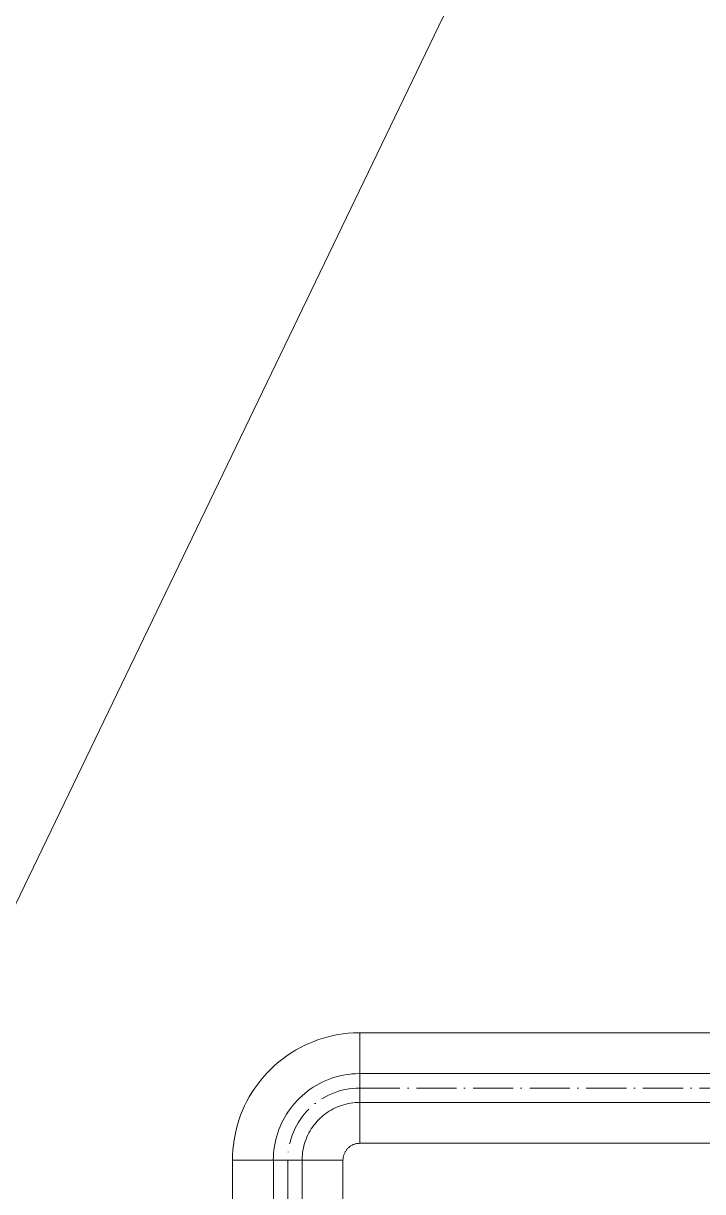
# Model space of a CAD drawing. Header units: millimetres. Extents: x -88595 to 880822, y -1054509 to -148035.
# Drawn here: x 540215.3 to 540384.4, y -242971 to -242680.2 of the extents above; entities that cross this region are included whole.
import ezdxf

# ---------------------------------------------------------------- set-up
doc = ezdxf.new("R2010")
doc.units = ezdxf.units.MM
for name, pattern in [('$0$ADSK_Скрыто', [6, 3, -3]), ('$1$ADSK_Скрыто', [6, 3, -3]), ('$11$ADSK_Осевая', [14, 10, -2, 0, -2]), ('$4$ADSK_Скрыто', [6, 3, -3])]:
    doc.linetypes.add(name, pattern=pattern)
for name, color, linetype, lineweight in [('Изоляция', 7, 'Continuous', 18), ('Линии', 7, 'Continuous', 9), ('Оборудование', 7, 'Continuous', 18), ('Отметки', 7, 'Continuous', 9), ('Трубопроводы', 7, 'Continuous', 18)]:
    doc.layers.add(name, color=color, linetype=linetype, lineweight=lineweight)

# ---------------------------------------------------------------- blocks, each defined once
blk = doc.blocks.new('$0$ADSK_МедьПайка_Отвод-гнутая труба - Отвод _гнутая труба_-V77-В_Координация_кровля ОВ3')
at = {"layer": 'Линии', "color": 190, "linetype": '$0$ADSK_Скрыто', "true_color": 0x8000ff}
for p, q in [((-2.75, 15.88), (-3.07, 15.88)), ((-2.75, 15.88), (-3.07, 15.88)), ((3.07, 15.88), (2.75, 15.88)), ((3.07, 15.88), (2.75, 15.88))]:
    blk.add_line(p, q, dxfattribs=at)
at = {"layer": 'Трубопроводы', "color": 190, "true_color": 0x8000ff, "flags": 128}
for points in [[(-15.88, -3.18), (-15.11, -3.16), (-14.35, -3.11), (-13.59, -3.04), (-12.84, -2.93), (-12.09, -2.8), (-11.35, -2.63), (-10.61, -2.43), (-9.88, -2.21), (-9.16, -1.95), (-8.46, -1.67), (-7.76, -1.36), (-7.08, -1.02), (-6.41, -0.66), (-5.76, -0.27), (-5.12, 0.15), (-4.5, 0.6), (-3.9, 1.06), (-3.31, 1.55), (-2.75, 2.07), (-2.21, 2.6), (-1.69, 3.16), (-1.19, 3.74), (-0.72, 4.33), (-0.27, 4.95), (0.16, 5.58), (0.55, 6.23), (0.93, 6.9), (1.27, 7.58), (1.59, 8.27), (1.88, 8.97), (2.14, 9.69), (2.38, 10.41), (2.58, 11.15), (2.75, 11.89), (2.9, 12.64), (3.01, 13.39), (3.1, 14.15), (3.15, 14.91), (3.17, 15.67), (3.17, 15.88)], [(-3.18, 15.88), (-3.19, 15.37), (-3.22, 14.86), (-3.27, 14.35), (-3.34, 13.85), (-3.43, 13.35), (-3.54, 12.86), (-3.67, 12.37), (-3.82, 11.88), (-3.99, 11.4), (-4.18, 10.93), (-4.38, 10.47), (-4.61, 10.01), (-4.85, 9.56), (-5.11, 9.13), (-5.39, 8.7), (-5.69, 8.29), (-6, 7.89), (-6.33, 7.5), (-6.67, 7.13), (-7.03, 6.76), (-7.4, 6.42), (-7.78, 6.09), (-8.18, 5.77), (-8.59, 5.47), (-9.01, 5.19), (-9.45, 4.92), (-9.89, 4.67), (-10.34, 4.44), (-10.8, 4.23), (-11.27, 4.04), (-11.75, 3.86), (-12.23, 3.71), (-12.72, 3.57), (-13.22, 3.46), (-13.72, 3.36), (-14.22, 3.28), (-14.72, 3.23), (-15.23, 3.19), (-15.74, 3.18), (-15.88, 3.17)]]:
    blk.add_lwpolyline(points, dxfattribs=at)
blk = doc.blocks.new('Кровля')
at = {"layer": 'Отметки', "lineweight": 20}
blk.add_line((552180.5, 682915.46), (552630.49, 683849), dxfattribs=at)

msp = doc.modelspace()

# ---------------------------------------------------------------- linework, layer by layer
at = {"layer": 'Изоляция', "color": 190, "true_color": 0x8000ff}
for p, q in [((540299.06, -242931.41), (540299.06, -242932.78)), ((540299.06, -242936.59), (540299.06, -242938.25)), ((540299.06, -242939.2), (540299.06, -242941.6)), ((540299.06, -242942.11), (540299.06, -242948.23)), ((540299.06, -242948.75), (540299.06, -242951.14)), ((540299.06, -242954.9), (540299.06, -242952.05)), ((540299.06, -242957.09), (540299.06, -242958.93)), ((540294.87, -242963.11), (540267.35, -242963.11)), ((540267.35, -242963.11), (540267.35, -245931.31)), ((540277.53, -242963.11), (540277.53, -245931.31)), ((540284.7, -242963.11), (540284.7, -245931.31)), ((540294.87, -242963.11), (540294.87, -245931.31))]:
    msp.add_line(p, q, dxfattribs=at)
at = {"layer": 'Изоляция', "color": 190, "true_color": 0x8000ff, "flags": 128}
for points in [[(540270.37, -242949.61), (540270.94, -242948.47), (540271.54, -242947.36), (540272.2, -242946.27), (540272.89, -242945.21), (540273.63, -242944.18), (540274.41, -242943.18), (540275.22, -242942.21), (540276.08, -242941.27), (540276.97, -242940.37), (540277.9, -242939.51), (540278.86, -242938.68), (540279.85, -242937.89), (540280.87, -242937.14), (540281.93, -242936.44), (540283.01, -242935.77), (540284.11, -242935.15), (540285.24, -242934.58), (540286.4, -242934.05), (540287.57, -242933.57), (540288.76, -242933.13), (540289.97, -242932.74), (540291.19, -242932.4), (540292.42, -242932.11), (540293.67, -242931.87), (540294.92, -242931.68), (540296.18, -242931.54), (540297.45, -242931.45), (540298.71, -242931.41), (540299.06, -242931.41)], [(540267.35, -242963.11), (540267.38, -242961.85), (540267.46, -242960.58), (540267.58, -242959.32), (540267.76, -242958.06), (540267.99, -242956.82), (540268.26, -242955.58), (540268.59, -242954.35), (540268.96, -242953.14), (540269.39, -242951.95), (540269.86, -242950.77), (540270.37, -242949.61)], [(540299.06, -242958.93), (540298.89, -242958.94), (540298.72, -242958.95), (540298.55, -242958.96), (540298.39, -242958.99), (540298.22, -242959.02), (540298.06, -242959.05), (540297.9, -242959.1), (540297.74, -242959.14), (540297.58, -242959.2), (540297.43, -242959.26), (540297.27, -242959.33), (540297.12, -242959.4), (540296.98, -242959.49), (540296.83, -242959.57), (540296.69, -242959.66), (540296.56, -242959.76), (540296.43, -242959.86), (540296.3, -242959.97), (540296.17, -242960.08), (540296.06, -242960.2), (540295.94, -242960.32), (540295.83, -242960.45), (540295.73, -242960.58), (540295.63, -242960.72), (540295.54, -242960.85), (540295.45, -242961), (540295.37, -242961.14), (540295.29, -242961.29), (540295.22, -242961.44), (540295.16, -242961.6), (540295.1, -242961.76), (540295.05, -242961.92), (540295, -242962.08), (540294.97, -242962.24), (540294.93, -242962.4), (540294.91, -242962.57), (540294.89, -242962.73), (540294.88, -242962.9), (540294.87, -242963.07), (540294.87, -242963.11)]]:
    msp.add_lwpolyline(points, dxfattribs=at)
for points in [[(540299.06, -242931.41), (540532.75, -242931.41), (540532.75, -242958.93), (540299.06, -242958.93)], [(540299.06, -242941.58), (540532.75, -242941.58), (540532.75, -242948.76), (540299.06, -242948.76)]]:
    msp.add_lwpolyline(points, close=True, dxfattribs=at)
at = {"layer": 'Линии', "color": 190, "linetype": '$1$ADSK_Скрыто', "true_color": 0x8000ff}
for p, q in [((540299.06, -242936.47), (540299.06, -242932.7)), ((540299.06, -242932.78), (540299.06, -242936.59)), ((540299.06, -242939.11), (540299.06, -242938.29)), ((540299.06, -242938.3), (540299.06, -242939.2)), ((540299.06, -242942.04), (540299.06, -242941.61)), ((540299.06, -242941.65), (540299.06, -242942.11)), ((540299.06, -242942.06), (540299.06, -242941.71)), ((540299.06, -242948.23), (540299.06, -242948.7)), ((540299.06, -242948.64), (540299.06, -242948.28)), ((540299.06, -242948.73), (540299.06, -242948.3)), ((540299.06, -242951.14), (540299.06, -242952.05)), ((540299.06, -242952.05), (540299.06, -242951.23)), ((540299.06, -242957.09), (540299.06, -242954.9)), ((540299.06, -242955.01), (540299.06, -242957.13)), ((540299.06, -242955.93), (540299.06, -242957.13))]:
    msp.add_line(p, q, dxfattribs=at)
at = {"layer": 'Линии', "color": 190, "linetype": '$4$ADSK_Скрыто', "true_color": 0x8000ff, "flags": 128}
msp.add_lwpolyline([(540297.58, -242959.2), (540297.43, -242959.26), (540297.27, -242959.33), (540297.12, -242959.4), (540296.98, -242959.49), (540296.83, -242959.57), (540296.69, -242959.66), (540296.56, -242959.76), (540296.43, -242959.86), (540296.3, -242959.97), (540296.17, -242960.08), (540296.06, -242960.2), (540295.94, -242960.32), (540295.83, -242960.45), (540295.73, -242960.58), (540295.63, -242960.72), (540295.54, -242960.85), (540295.45, -242961), (540295.37, -242961.14), (540295.29, -242961.29), (540295.22, -242961.44), (540295.16, -242961.6), (540295.1, -242961.76)], dxfattribs=at)
at = {"layer": 'Трубопроводы', "color": 190, "linetype": '$11$ADSK_Осевая', "true_color": 0x8000ff}
for p, q in [((540299.06, -242945.17), (540523.23, -242945.17)), ((540281.11, -242963.11), (540281.11, -245931.31))]:
    msp.add_line(p, q, dxfattribs=at)
msp.add_arc((540299.06, -242963.11), 17.94, 90, 180, dxfattribs=at)

# ---------------------------------------------------------------- block references
at = {"layer": 'Линии', "color": 190, "linetype": '$0$ADSK_Скрыто', "true_color": 0x8000ff, "xscale": -1.130184804932679, "yscale": 1.130184804932679, "zscale": 1.130184804932679, "rotation": 270}
msp.add_blockref('$0$ADSK_МедьПайка_Отвод-гнутая труба - Отвод _гнутая труба_-V77-В_Координация_кровля ОВ3', (540281.11, -242945.17), dxfattribs=at)
at = {"layer": 'Оборудование', "color": 5, "true_color": 0x0000ff}
msp.add_blockref('Кровля', (-12267.25, -926437.39), dxfattribs=at)

doc.saveas('drawing.dxf')
